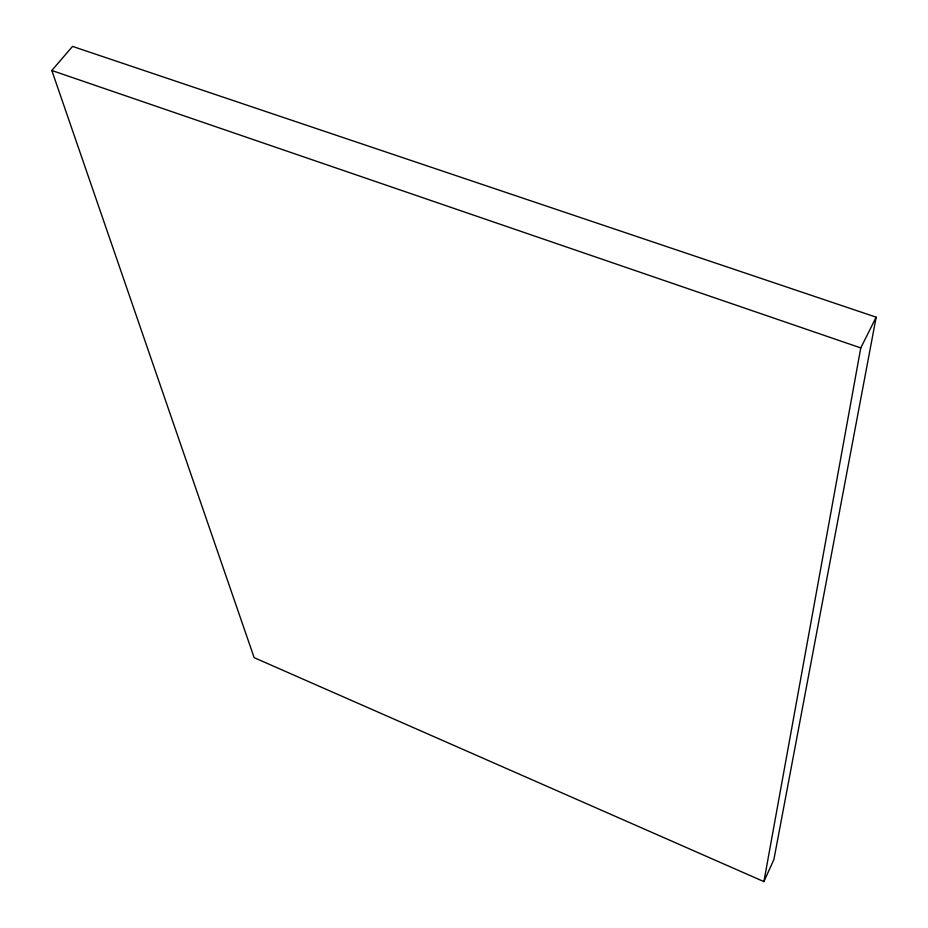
<?xml version="1.0" encoding="UTF-8"?>
<svg xmlns="http://www.w3.org/2000/svg" width="928" height="928" viewBox="0 0 928 928"><rect width="100%" height="100%" fill="white"/><g stroke="black" fill="none" stroke-linecap="round" stroke-linejoin="round"><path stroke-width="1.39" d="M763.906 881.6L860.766 347.919L876.171 317.179L72.535 46.4L51.829 70.493L254.144 657.662L763.906 881.6L773.906 859.467L876.171 317.179M51.829 70.493L860.766 347.919"/></g></svg>
